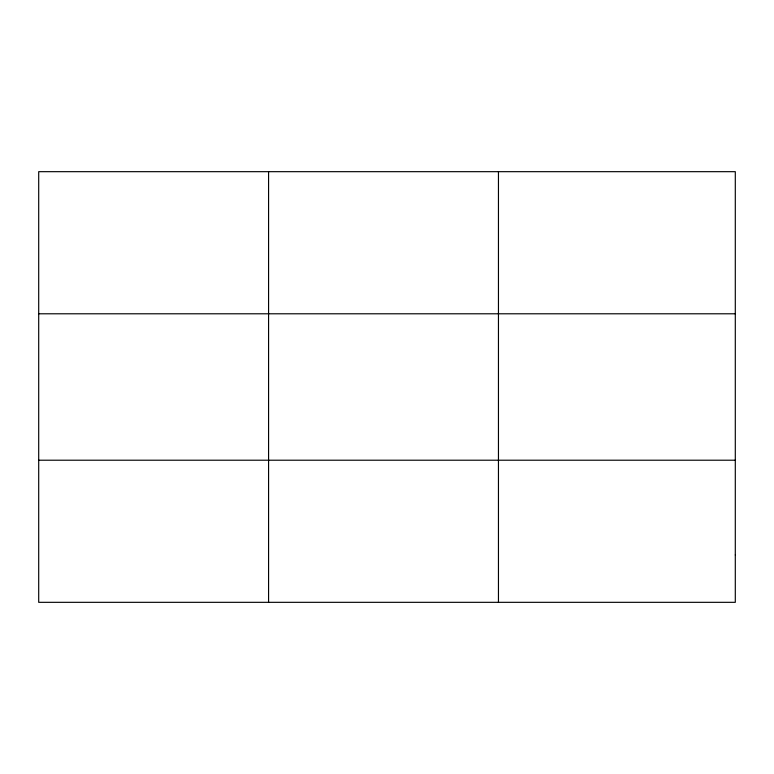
<?xml version="1.0" encoding="UTF-8"?>
<svg xmlns="http://www.w3.org/2000/svg" width="774" height="774" viewBox="0 0 774 774"><rect width="100%" height="100%" fill="white"/><g stroke="black" fill="none" stroke-linecap="round" stroke-linejoin="round"><path stroke-width="1.16" d="M268.578 602.327L268.578 171.673M498.456 602.327L498.456 171.673M38.7 313.789L735.3 313.789M38.7 460.211L735.3 460.211M735.3 554.958L735.3 602.327L38.7 602.327L38.7 171.673L735.3 171.673L735.3 554.958"/></g></svg>
